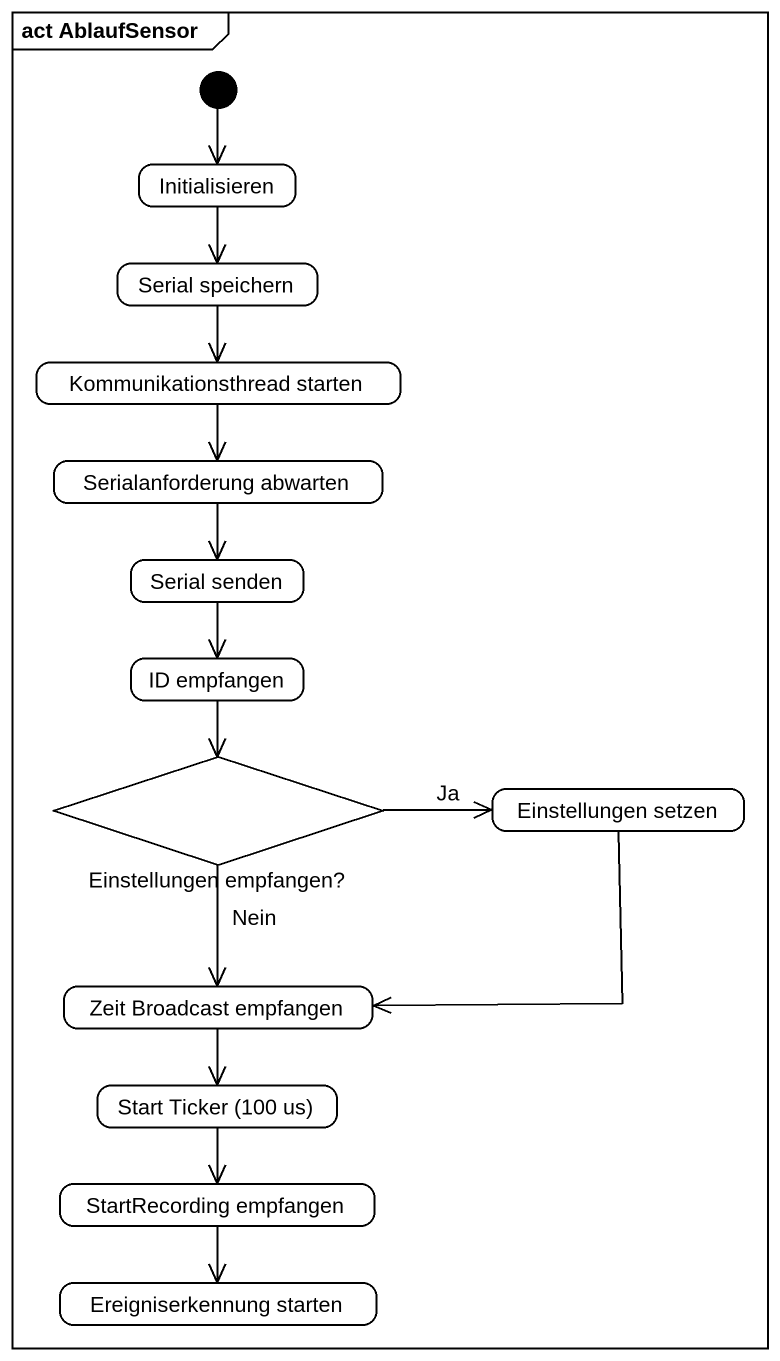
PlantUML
@startuml
mainframe act AblaufSensor
hide empty description
state Initialisieren
state "Serial speichern" as Serial_speichern
state "Kommunikationsthread starten" as Kommunikationsthread_starten
state "Serialanforderung abwarten" as Serialanforderung_abwarten
state "Serial senden" as Serial_senden
state "ID empfangen" as ID_empfangen
state "Einstellungen empfangen?" as Einstellungen_empfangen <<choice>>
state "Einstellungen setzen" as Einstellungen_setzen
state "Zeit Broadcast empfangen" as Zeit_Broadcast_empfangen
state "Start Ticker (100 us)" as Start_Ticker_100_us
state "StartRecording empfangen" as StartRecording_empfangen
state "Ereigniserkennung starten" as Ereigniserkennung_starten
[*] --> Initialisieren
Initialisieren --> Serial_speichern
Serial_speichern --> Kommunikationsthread_starten
Kommunikationsthread_starten --> Serialanforderung_abwarten
Serialanforderung_abwarten --> Serial_senden
Serial_senden --> ID_empfangen
ID_empfangen --> Einstellungen_empfangen
Einstellungen_empfangen -right-> Einstellungen_setzen : Ja
Einstellungen_empfangen --> Zeit_Broadcast_empfangen : Nein
Einstellungen_setzen -left-> Zeit_Broadcast_empfangen
Zeit_Broadcast_empfangen --> Start_Ticker_100_us
Start_Ticker_100_us --> StartRecording_empfangen
StartRecording_empfangen --> Ereigniserkennung_starten
@enduml
